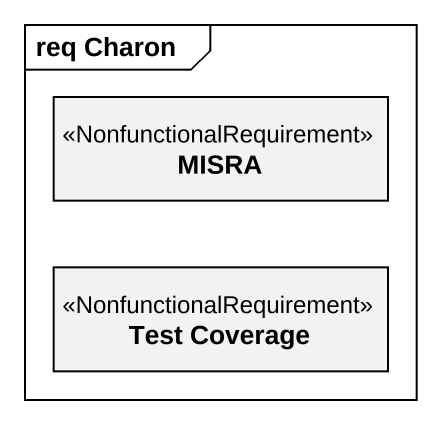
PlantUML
@startuml
mainframe req Charon
hide circle
hide empty members
class MISRA <<NonfunctionalRequirement>>
class "Test Coverage" as Test_Coverage <<NonfunctionalRequirement>>
@enduml
